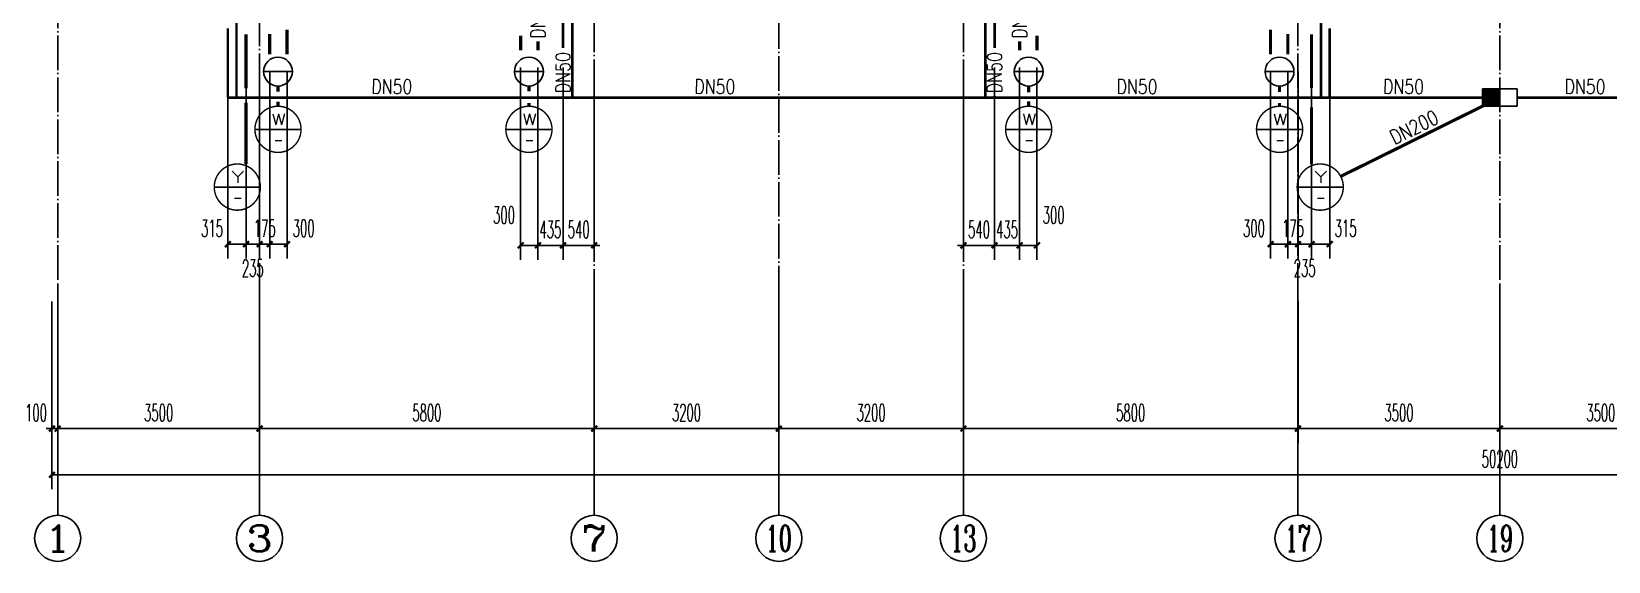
# Model space of a CAD drawing. Extents: x 27938 to 1507990, y 110129 to 923079.
# Drawn here: x 827464 to 854799, y 662175 to 671350 of the extents above; entities that cross this region are included whole.
import ezdxf
from ezdxf.enums import TextEntityAlignment as Align

# ---------------------------------------------------------------- set-up
doc = ezdxf.new("R2010")
doc.units = 0
doc.header["$LTSCALE"] = 1000
doc.header["$MEASUREMENT"] = 0
doc.linetypes.add('DOTE', pattern=[2.42, 2, -0.2, 0.02, -0.2])
for name, color, linetype in [('AXIS', 3, 'Continuous'), ('AXIS_TEXT', 7, 'Continuous'), ('DIM_污水', 2, 'Continuous'), ('DIM_雨水', 4, 'Continuous'), ('DOTE', 1, 'Continuous'), ('PIPE-凝结', 150, 'N'), ('PIPE-废水', 31, 'TG_F'), ('PIPE-污水', 2, 'W'), ('PIPE-雨水', 4, 'TG_Y'), ('TEXT_凝结', 7, 'Continuous'), ('TEXT_废水', 7, 'Continuous'), ('TEXT_雨水', 7, 'Continuous'), ('TWT_DIM', 3, 'Continuous'), ('TWT_雨水口', 4, 'Continuous'), ('WELL_污水', 2, 'Continuous')]:
    doc.layers.add(name, color=color, linetype=linetype)
doc.styles.add('_TCH_AXIS', font='COMPLEX', dxfattribs={"bigfont": 'GBCBIG'})
doc.styles.add('_TCH_DIM_T3', font='SIMPLEX.shx', dxfattribs={"width": 0.494118, "bigfont": 'GBCBIG.shx'})
doc.styles.add('_TWT_CIRCLE', font='COMPLEX', dxfattribs={"width": 1.1, "height": 3.5, "bigfont": 'HZTXT'})
doc.styles.add('_TWT_PIPEDN', font='SIMPLEX', dxfattribs={"width": 0.8, "height": 3.5, "bigfont": 'HZTXT'})
doc.styles.add('COMPLEX', font='COMPLEX')
doc.styles.get("Standard").update_dxf_attribs({"font": 'gbenor.shx', "bigfont": 'gbcbig.shx'})
doc.styles.add('TG_LINETYPE', font='SIMPLEX', dxfattribs={"width": 0.8, "height": 3, "bigfont": 'HZTXT'})
doc.linetypes.add('N', pattern='A,3,-0.2,["N",Standard,S=0.25,R=0,X=-0.1,Y=-0.115],-0.2', length=3.4)
doc.linetypes.add('TG_F', pattern='A,2,-0.3,["F",TG_LINETYPE,S=0.1,R=0,X=-0.23,Y=-0.15],0', length=2.3)
doc.linetypes.add('TG_Y', pattern='A,2,-0.229,["Y",TG_LINETYPE,S=0.1,R=0,X=-0.229,Y=-0.15],0', length=2.229)
doc.linetypes.add('W', pattern='A,3,-0.2,["W",Standard,S=0.25,R=0,X=-0.1,Y=-0.115],-0.2', length=3.4)
doc.dimstyles.new('_TCH_ARCH&&100', dxfattribs={"dimtxt": 297.5, "dimasz": 100, "dimexe": 250, "dimexo": 300, "dimgap": 126.25, "dimtad": 1, "dimdec": 0, "dimzin": 0, "dimdsep": 46, "dimtxsty": '_TCH_DIM_T3', "dimblk": 'ARCHTICK', "dimcen": 0.09, "dimclrt": 4, "dimazin": 2, "dimtfac": 1, "dimtdec": 0, "dimtix": 1, "dimtmove": 2, "dimatfit": 3, "dimfxl": 100, "dimtolj": 1, "dimtzin": 0, "dimarcsym": 0})
doc.dimstyles.new('_TWT_ARCH&&100', dxfattribs={"dimtxt": 297.5, "dimasz": 100, "dimexe": 250, "dimexo": 300, "dimgap": 126.25, "dimtad": 1, "dimdec": 0, "dimzin": 0, "dimdsep": 46, "dimtxsty": '_TCH_DIM_T3', "dimblk": 'ARCHTICK', "dimcen": 0.09, "dimclrt": 7, "dimazin": 2, "dimtfac": 1, "dimtdec": 0, "dimtix": 1, "dimtmove": 2, "dimatfit": 3, "dimfxl": 1, "dimtolj": 1, "dimtzin": 0, "dimarcsym": 0})

# ---------------------------------------------------------------- blocks, each defined once
blk = doc.blocks.new('_ArchTick')
at = {"color": 0, "linetype": 'ByBlock', "const_width": 0.4}
blk.add_lwpolyline([(-0.5, -0.5), (0.5, 0.5)], dxfattribs=at)
blk = doc.blocks.new('*D693')
at = {"layer": 'AXIS', "color": 0, "lineweight": -2}
for p, q in [((852917, 666675), (852917, 664225)), ((856417, 666675), (856417, 664225)), ((852917, 664475), (856417, 664475))]:
    blk.add_line(p, q, dxfattribs=at)
at = {"layer": 'Defpoints', "color": 0}
for p in [(852917, 666975), (856417, 666975), (856417, 664475)]:
    blk.add_point(p, dxfattribs=at)
at = {"layer": 'AXIS', "color": 0, "lineweight": -2, "xscale": 100, "yscale": 100, "zscale": 100, "rotation": 180}
blk.add_blockref('_ArchTick', (852917, 664475), dxfattribs=at)
at = {"layer": 'AXIS', "color": 0, "lineweight": -2, "xscale": 100, "yscale": 100, "zscale": 100}
blk.add_blockref('_ArchTick', (856417, 664475), dxfattribs=at)
at = {"layer": 'AXIS', "color": 4, "insert": (854667, 664750), "char_height": 297.5, "attachment_point": 5, "style": '_TCH_DIM_T3'}
blk.add_mtext('\\A1;3500', dxfattribs=at)
blk = doc.blocks.new('*D694')
at = {"layer": 'AXIS', "color": 0, "lineweight": -2}
for p, q in [((827817, 666675), (827817, 664225)), ((827917, 666675), (827917, 664225)), ((827817, 664475), (827717, 664475)), ((827817, 664475), (827917, 664475)), ((827917, 664475), (828017, 664475))]:
    blk.add_line(p, q, dxfattribs=at)
at = {"layer": 'Defpoints', "color": 0}
for p in [(827817, 666975), (827917, 666975), (827917, 664475)]:
    blk.add_point(p, dxfattribs=at)
at = {"layer": 'AXIS', "color": 0, "lineweight": -2, "xscale": 100, "yscale": 100, "zscale": 100}
blk.add_blockref('_ArchTick', (827817, 664475), dxfattribs=at)
at = {"layer": 'AXIS', "color": 0, "lineweight": -2, "xscale": 100, "yscale": 100, "zscale": 100, "rotation": 180}
blk.add_blockref('_ArchTick', (827917, 664475), dxfattribs=at)
at = {"layer": 'AXIS', "color": 4, "insert": (827542, 664750), "char_height": 297.5, "attachment_point": 5, "style": '_TCH_DIM_T3'}
blk.add_mtext('\\A1;100', dxfattribs=at)
blk = doc.blocks.new('*D695')
at = {"layer": 'AXIS', "color": 0, "lineweight": -2}
for p, q in [((827917, 666675), (827917, 664225)), ((831417, 666675), (831417, 664225)), ((827917, 664475), (831417, 664475))]:
    blk.add_line(p, q, dxfattribs=at)
at = {"layer": 'Defpoints', "color": 0}
for p in [(827917, 666975), (831417, 666975), (831417, 664475)]:
    blk.add_point(p, dxfattribs=at)
at = {"layer": 'AXIS', "color": 0, "lineweight": -2, "xscale": 100, "yscale": 100, "zscale": 100, "rotation": 180}
blk.add_blockref('_ArchTick', (827917, 664475), dxfattribs=at)
at = {"layer": 'AXIS', "color": 0, "lineweight": -2, "xscale": 100, "yscale": 100, "zscale": 100}
blk.add_blockref('_ArchTick', (831417, 664475), dxfattribs=at)
at = {"layer": 'AXIS', "color": 4, "insert": (829667, 664750), "char_height": 297.5, "attachment_point": 5, "style": '_TCH_DIM_T3'}
blk.add_mtext('\\A1;3500', dxfattribs=at)
blk = doc.blocks.new('*D696')
at = {"layer": 'AXIS', "color": 0, "lineweight": -2}
for p, q in [((831417, 666675), (831417, 664225)), ((837217, 666675), (837217, 664225)), ((831417, 664475), (837217, 664475))]:
    blk.add_line(p, q, dxfattribs=at)
at = {"layer": 'Defpoints', "color": 0}
for p in [(831417, 666975), (837217, 666975), (837217, 664475)]:
    blk.add_point(p, dxfattribs=at)
at = {"layer": 'AXIS', "color": 0, "lineweight": -2, "xscale": 100, "yscale": 100, "zscale": 100, "rotation": 180}
blk.add_blockref('_ArchTick', (831417, 664475), dxfattribs=at)
at = {"layer": 'AXIS', "color": 0, "lineweight": -2, "xscale": 100, "yscale": 100, "zscale": 100}
blk.add_blockref('_ArchTick', (837217, 664475), dxfattribs=at)
at = {"layer": 'AXIS', "color": 4, "insert": (834317, 664750), "char_height": 297.5, "attachment_point": 5, "style": '_TCH_DIM_T3'}
blk.add_mtext('\\A1;5800', dxfattribs=at)
blk = doc.blocks.new('*D697')
at = {"layer": 'AXIS', "color": 0, "lineweight": -2}
for p, q in [((837217, 666675), (837217, 664225)), ((840417, 666675), (840417, 664225)), ((837217, 664475), (840417, 664475))]:
    blk.add_line(p, q, dxfattribs=at)
at = {"layer": 'Defpoints', "color": 0}
for p in [(837217, 666975), (840417, 666975), (840417, 664475)]:
    blk.add_point(p, dxfattribs=at)
at = {"layer": 'AXIS', "color": 0, "lineweight": -2, "xscale": 100, "yscale": 100, "zscale": 100, "rotation": 180}
blk.add_blockref('_ArchTick', (837217, 664475), dxfattribs=at)
at = {"layer": 'AXIS', "color": 0, "lineweight": -2, "xscale": 100, "yscale": 100, "zscale": 100}
blk.add_blockref('_ArchTick', (840417, 664475), dxfattribs=at)
at = {"layer": 'AXIS', "color": 4, "insert": (838817, 664750), "char_height": 297.5, "attachment_point": 5, "style": '_TCH_DIM_T3'}
blk.add_mtext('\\A1;3200', dxfattribs=at)
blk = doc.blocks.new('*D698')
at = {"layer": 'AXIS', "color": 0, "lineweight": -2}
for p, q in [((840417, 666675), (840417, 664225)), ((843617, 666675), (843617, 664225)), ((840417, 664475), (843617, 664475))]:
    blk.add_line(p, q, dxfattribs=at)
at = {"layer": 'Defpoints', "color": 0}
for p in [(840417, 666975), (843617, 666975), (843617, 664475)]:
    blk.add_point(p, dxfattribs=at)
at = {"layer": 'AXIS', "color": 0, "lineweight": -2, "xscale": 100, "yscale": 100, "zscale": 100, "rotation": 180}
blk.add_blockref('_ArchTick', (840417, 664475), dxfattribs=at)
at = {"layer": 'AXIS', "color": 0, "lineweight": -2, "xscale": 100, "yscale": 100, "zscale": 100}
blk.add_blockref('_ArchTick', (843617, 664475), dxfattribs=at)
at = {"layer": 'AXIS', "color": 4, "insert": (842017, 664750), "char_height": 297.5, "attachment_point": 5, "style": '_TCH_DIM_T3'}
blk.add_mtext('\\A1;3200', dxfattribs=at)
blk = doc.blocks.new('*D699')
at = {"layer": 'AXIS', "color": 0, "lineweight": -2}
for p, q in [((843617, 666675), (843617, 664225)), ((849417, 666675), (849417, 664225)), ((843617, 664475), (849417, 664475))]:
    blk.add_line(p, q, dxfattribs=at)
at = {"layer": 'Defpoints', "color": 0}
for p in [(843617, 666975), (849417, 666975), (849417, 664475)]:
    blk.add_point(p, dxfattribs=at)
at = {"layer": 'AXIS', "color": 0, "lineweight": -2, "xscale": 100, "yscale": 100, "zscale": 100, "rotation": 180}
blk.add_blockref('_ArchTick', (843617, 664475), dxfattribs=at)
at = {"layer": 'AXIS', "color": 0, "lineweight": -2, "xscale": 100, "yscale": 100, "zscale": 100}
blk.add_blockref('_ArchTick', (849417, 664475), dxfattribs=at)
at = {"layer": 'AXIS', "color": 4, "insert": (846517, 664750), "char_height": 297.5, "attachment_point": 5, "style": '_TCH_DIM_T3'}
blk.add_mtext('\\A1;5800', dxfattribs=at)
blk = doc.blocks.new('*D700')
at = {"layer": 'AXIS', "color": 0, "lineweight": -2}
for p, q in [((849417, 666675), (849417, 664225)), ((852917, 666675), (852917, 664225)), ((849417, 664475), (852917, 664475))]:
    blk.add_line(p, q, dxfattribs=at)
at = {"layer": 'Defpoints', "color": 0}
for p in [(849417, 666975), (852917, 666975), (852917, 664475)]:
    blk.add_point(p, dxfattribs=at)
at = {"layer": 'AXIS', "color": 0, "lineweight": -2, "xscale": 100, "yscale": 100, "zscale": 100, "rotation": 180}
blk.add_blockref('_ArchTick', (849417, 664475), dxfattribs=at)
at = {"layer": 'AXIS', "color": 0, "lineweight": -2, "xscale": 100, "yscale": 100, "zscale": 100}
blk.add_blockref('_ArchTick', (852917, 664475), dxfattribs=at)
at = {"layer": 'AXIS', "color": 4, "insert": (851167, 664750), "char_height": 297.5, "attachment_point": 5, "style": '_TCH_DIM_T3'}
blk.add_mtext('\\A1;3500', dxfattribs=at)
blk = doc.blocks.new('*D701')
at = {"layer": 'AXIS', "color": 0, "lineweight": -2}
for p, q in [((827817, 666675), (827817, 663425)), ((878017, 666675), (878017, 663425)), ((827817, 663675), (878017, 663675))]:
    blk.add_line(p, q, dxfattribs=at)
at = {"layer": 'Defpoints', "color": 0}
for p in [(827817, 666975), (878017, 666975), (878017, 663675)]:
    blk.add_point(p, dxfattribs=at)
at = {"layer": 'AXIS', "color": 0, "lineweight": -2, "xscale": 100, "yscale": 100, "zscale": 100, "rotation": 180}
blk.add_blockref('_ArchTick', (827817, 663675), dxfattribs=at)
at = {"layer": 'AXIS', "color": 0, "lineweight": -2, "xscale": 100, "yscale": 100, "zscale": 100}
blk.add_blockref('_ArchTick', (878017, 663675), dxfattribs=at)
at = {"layer": 'AXIS', "color": 4, "insert": (852917, 663950), "char_height": 297.5, "attachment_point": 5, "style": '_TCH_DIM_T3'}
blk.add_mtext('\\A1;50200', dxfattribs=at)
blk = doc.blocks.new('_AXISO')
blk.add_circle((0, 0), 0.5)
at = {"layer": 'AXIS_TEXT', "style": 'COMPLEX', "width": 1.041667}
blk.add_attdef('A', text='', height=0.56, dxfattribs=at).set_placement((-0.25, -0.28), (0.25, -0.28), align=Align.FIT)
blk = doc.blocks.new('$TWTSYS$00000190')
blk.add_line((0, 0.5, 0), (0, -0.5, 0))
blk.add_circle((0, 0, 0), 0.5)
blk = doc.blocks.new('*D1073')
at = {"layer": 'Defpoints', "color": 0}
for p in [(844592, 671027), (844892, 671027), (844892, 667648)]:
    blk.add_point(p, dxfattribs=at)
at = {"layer": 'TWT_DIM', "color": 0, "lineweight": -2}
for p, q in [((844592, 670727), (844592, 667398)), ((844892, 670727), (844892, 667398)), ((844592, 667648), (844892, 667648))]:
    blk.add_line(p, q, dxfattribs=at)
at = {"layer": 'TWT_DIM', "color": 0, "lineweight": -2, "xscale": 100, "yscale": 100, "zscale": 100, "rotation": 180}
blk.add_blockref('_ArchTick', (844592, 667648), dxfattribs=at)
at = {"layer": 'TWT_DIM', "color": 0, "lineweight": -2, "xscale": 100, "yscale": 100, "zscale": 100}
blk.add_blockref('_ArchTick', (844892, 667648), dxfattribs=at)
at = {"layer": 'TWT_DIM', "color": 7, "insert": (845181, 668173), "char_height": 297.5, "attachment_point": 5, "style": '_TCH_DIM_T3'}
blk.add_mtext('\\A1;300', dxfattribs=at)
blk = doc.blocks.new('*D1074')
at = {"layer": 'Defpoints', "color": 0}
for p in [(844157, 671027), (844592, 671027), (844592, 667648)]:
    blk.add_point(p, dxfattribs=at)
at = {"layer": 'TWT_DIM', "color": 0, "lineweight": -2}
for p, q in [((844157, 670727), (844157, 667398)), ((844592, 670727), (844592, 667398)), ((844157, 667648), (844057, 667648)), ((844157, 667648), (844592, 667648)), ((844592, 667648), (844692, 667648))]:
    blk.add_line(p, q, dxfattribs=at)
at = {"layer": 'TWT_DIM', "color": 0, "lineweight": -2, "xscale": 100, "yscale": 100, "zscale": 100}
blk.add_blockref('_ArchTick', (844157, 667648), dxfattribs=at)
at = {"layer": 'TWT_DIM', "color": 0, "lineweight": -2, "xscale": 100, "yscale": 100, "zscale": 100, "rotation": 180}
blk.add_blockref('_ArchTick', (844592, 667648), dxfattribs=at)
at = {"layer": 'TWT_DIM', "color": 7, "insert": (844374, 667923), "char_height": 297.5, "attachment_point": 5, "style": '_TCH_DIM_T3'}
blk.add_mtext('\\A1;435', dxfattribs=at)
blk = doc.blocks.new('*D1075')
at = {"layer": 'Defpoints', "color": 0}
for p in [(843617, 671027), (844157, 671027), (844157, 667648)]:
    blk.add_point(p, dxfattribs=at)
at = {"layer": 'TWT_DIM', "color": 0, "lineweight": -2}
for p, q in [((843617, 670727), (843617, 667398)), ((844157, 670727), (844157, 667398)), ((843617, 667648), (843517, 667648)), ((843617, 667648), (844157, 667648)), ((844157, 667648), (844257, 667648))]:
    blk.add_line(p, q, dxfattribs=at)
at = {"layer": 'TWT_DIM', "color": 0, "lineweight": -2, "xscale": 100, "yscale": 100, "zscale": 100}
blk.add_blockref('_ArchTick', (843617, 667648), dxfattribs=at)
at = {"layer": 'TWT_DIM', "color": 0, "lineweight": -2, "xscale": 100, "yscale": 100, "zscale": 100, "rotation": 180}
blk.add_blockref('_ArchTick', (844157, 667648), dxfattribs=at)
at = {"layer": 'TWT_DIM', "color": 7, "insert": (843887, 667923), "char_height": 297.5, "attachment_point": 5, "style": '_TCH_DIM_T3'}
blk.add_mtext('\\A1;540', dxfattribs=at)
blk = doc.blocks.new('*D1076')
at = {"layer": 'Defpoints', "color": 0}
for p in [(848942, 670957), (849242, 670957), (849242, 667669)]:
    blk.add_point(p, dxfattribs=at)
at = {"layer": 'TWT_DIM', "color": 0, "lineweight": -2}
for p, q in [((848942, 670657), (848942, 667419)), ((849242, 670657), (849242, 667419)), ((848942, 667669), (849242, 667669))]:
    blk.add_line(p, q, dxfattribs=at)
at = {"layer": 'TWT_DIM', "color": 0, "lineweight": -2, "xscale": 100, "yscale": 100, "zscale": 100, "rotation": 180}
blk.add_blockref('_ArchTick', (848942, 667669), dxfattribs=at)
at = {"layer": 'TWT_DIM', "color": 0, "lineweight": -2, "xscale": 100, "yscale": 100, "zscale": 100}
blk.add_blockref('_ArchTick', (849242, 667669), dxfattribs=at)
at = {"layer": 'TWT_DIM', "color": 7, "insert": (848653, 667944), "char_height": 297.5, "attachment_point": 5, "style": '_TCH_DIM_T3'}
blk.add_mtext('\\A1;300', dxfattribs=at)
blk = doc.blocks.new('*D1077')
at = {"layer": 'Defpoints', "color": 0}
for p in [(849242, 670957), (849417, 670957), (849417, 667669)]:
    blk.add_point(p, dxfattribs=at)
at = {"layer": 'TWT_DIM', "color": 0, "lineweight": -2}
for p, q in [((849242, 670657), (849242, 667419)), ((849417, 670657), (849417, 667419)), ((849242, 667669), (849142, 667669)), ((849242, 667669), (849417, 667669)), ((849417, 667669), (849517, 667669))]:
    blk.add_line(p, q, dxfattribs=at)
at = {"layer": 'TWT_DIM', "color": 0, "lineweight": -2, "xscale": 100, "yscale": 100, "zscale": 100}
blk.add_blockref('_ArchTick', (849242, 667669), dxfattribs=at)
at = {"layer": 'TWT_DIM', "color": 0, "lineweight": -2, "xscale": 100, "yscale": 100, "zscale": 100, "rotation": 180}
blk.add_blockref('_ArchTick', (849417, 667669), dxfattribs=at)
at = {"layer": 'TWT_DIM', "color": 7, "insert": (849329, 667944), "char_height": 297.5, "attachment_point": 5, "style": '_TCH_DIM_T3'}
blk.add_mtext('\\A1;175', dxfattribs=at)
blk = doc.blocks.new('*D1078')
at = {"layer": 'Defpoints', "color": 0}
for p in [(849417, 670957), (849652, 670957), (849652, 667669)]:
    blk.add_point(p, dxfattribs=at)
at = {"layer": 'TWT_DIM', "color": 0, "lineweight": -2}
for p, q in [((849417, 670657), (849417, 667419)), ((849652, 670657), (849652, 667419)), ((849417, 667669), (849317, 667669)), ((849417, 667669), (849652, 667669)), ((849652, 667669), (849752, 667669))]:
    blk.add_line(p, q, dxfattribs=at)
at = {"layer": 'TWT_DIM', "color": 0, "lineweight": -2, "xscale": 100, "yscale": 100, "zscale": 100}
blk.add_blockref('_ArchTick', (849417, 667669), dxfattribs=at)
at = {"layer": 'TWT_DIM', "color": 0, "lineweight": -2, "xscale": 100, "yscale": 100, "zscale": 100, "rotation": 180}
blk.add_blockref('_ArchTick', (849652, 667669), dxfattribs=at)
at = {"layer": 'TWT_DIM', "color": 7, "insert": (849534, 667253), "char_height": 297.5, "attachment_point": 5, "style": '_TCH_DIM_T3'}
blk.add_mtext('\\A1;235', dxfattribs=at)
blk = doc.blocks.new('*D1079')
at = {"layer": 'Defpoints', "color": 0}
for p in [(849652, 670957), (849967, 670957), (849967, 667669)]:
    blk.add_point(p, dxfattribs=at)
at = {"layer": 'TWT_DIM', "color": 0, "lineweight": -2}
for p, q in [((849652, 670657), (849652, 667419)), ((849967, 670657), (849967, 667419)), ((849652, 667669), (849967, 667669))]:
    blk.add_line(p, q, dxfattribs=at)
at = {"layer": 'TWT_DIM', "color": 0, "lineweight": -2, "xscale": 100, "yscale": 100, "zscale": 100, "rotation": 180}
blk.add_blockref('_ArchTick', (849652, 667669), dxfattribs=at)
at = {"layer": 'TWT_DIM', "color": 0, "lineweight": -2, "xscale": 100, "yscale": 100, "zscale": 100}
blk.add_blockref('_ArchTick', (849967, 667669), dxfattribs=at)
at = {"layer": 'TWT_DIM', "color": 7, "insert": (850242, 667944), "char_height": 297.5, "attachment_point": 5, "style": '_TCH_DIM_T3'}
blk.add_mtext('\\A1;315', dxfattribs=at)
blk = doc.blocks.new('*D1080')
at = {"layer": 'Defpoints', "color": 0}
for p in [(835942, 671027), (836242, 671027), (836242, 667648)]:
    blk.add_point(p, dxfattribs=at)
at = {"layer": 'TWT_DIM', "color": 0, "lineweight": -2}
for p, q in [((835942, 670727), (835942, 667398)), ((836242, 670727), (836242, 667398)), ((835942, 667648), (836242, 667648))]:
    blk.add_line(p, q, dxfattribs=at)
at = {"layer": 'TWT_DIM', "color": 0, "lineweight": -2, "xscale": 100, "yscale": 100, "zscale": 100, "rotation": 180}
blk.add_blockref('_ArchTick', (835942, 667648), dxfattribs=at)
at = {"layer": 'TWT_DIM', "color": 0, "lineweight": -2, "xscale": 100, "yscale": 100, "zscale": 100}
blk.add_blockref('_ArchTick', (836242, 667648), dxfattribs=at)
at = {"layer": 'TWT_DIM', "color": 7, "insert": (835653, 668173), "char_height": 297.5, "attachment_point": 5, "style": '_TCH_DIM_T3'}
blk.add_mtext('\\A1;300', dxfattribs=at)
blk = doc.blocks.new('*D1081')
at = {"layer": 'Defpoints', "color": 0}
for p in [(836242, 671027), (836677, 671027), (836677, 667648)]:
    blk.add_point(p, dxfattribs=at)
at = {"layer": 'TWT_DIM', "color": 0, "lineweight": -2}
for p, q in [((836242, 670727), (836242, 667398)), ((836677, 670727), (836677, 667398)), ((836242, 667648), (836142, 667648)), ((836242, 667648), (836677, 667648)), ((836677, 667648), (836777, 667648))]:
    blk.add_line(p, q, dxfattribs=at)
at = {"layer": 'TWT_DIM', "color": 0, "lineweight": -2, "xscale": 100, "yscale": 100, "zscale": 100}
blk.add_blockref('_ArchTick', (836242, 667648), dxfattribs=at)
at = {"layer": 'TWT_DIM', "color": 0, "lineweight": -2, "xscale": 100, "yscale": 100, "zscale": 100, "rotation": 180}
blk.add_blockref('_ArchTick', (836677, 667648), dxfattribs=at)
at = {"layer": 'TWT_DIM', "color": 7, "insert": (836459, 667923), "char_height": 297.5, "attachment_point": 5, "style": '_TCH_DIM_T3'}
blk.add_mtext('\\A1;435', dxfattribs=at)
blk = doc.blocks.new('*D1082')
at = {"layer": 'Defpoints', "color": 0}
for p in [(836677, 671027), (837217, 671027), (837217, 667648)]:
    blk.add_point(p, dxfattribs=at)
at = {"layer": 'TWT_DIM', "color": 0, "lineweight": -2}
for p, q in [((836677, 670727), (836677, 667398)), ((837217, 670727), (837217, 667398)), ((836677, 667648), (836577, 667648)), ((836677, 667648), (837217, 667648)), ((837217, 667648), (837317, 667648))]:
    blk.add_line(p, q, dxfattribs=at)
at = {"layer": 'TWT_DIM', "color": 0, "lineweight": -2, "xscale": 100, "yscale": 100, "zscale": 100}
blk.add_blockref('_ArchTick', (836677, 667648), dxfattribs=at)
at = {"layer": 'TWT_DIM', "color": 0, "lineweight": -2, "xscale": 100, "yscale": 100, "zscale": 100, "rotation": 180}
blk.add_blockref('_ArchTick', (837217, 667648), dxfattribs=at)
at = {"layer": 'TWT_DIM', "color": 7, "insert": (836947, 667923), "char_height": 297.5, "attachment_point": 5, "style": '_TCH_DIM_T3'}
blk.add_mtext('\\A1;540', dxfattribs=at)
blk = doc.blocks.new('*D1083')
at = {"layer": 'Defpoints', "color": 0}
for p in [(831592, 670957), (831892, 670957), (831892, 667669)]:
    blk.add_point(p, dxfattribs=at)
at = {"layer": 'TWT_DIM', "color": 0, "lineweight": -2}
for p, q in [((831592, 670657), (831592, 667419)), ((831892, 670657), (831892, 667419)), ((831592, 667669), (831892, 667669))]:
    blk.add_line(p, q, dxfattribs=at)
at = {"layer": 'TWT_DIM', "color": 0, "lineweight": -2, "xscale": 100, "yscale": 100, "zscale": 100, "rotation": 180}
blk.add_blockref('_ArchTick', (831592, 667669), dxfattribs=at)
at = {"layer": 'TWT_DIM', "color": 0, "lineweight": -2, "xscale": 100, "yscale": 100, "zscale": 100}
blk.add_blockref('_ArchTick', (831892, 667669), dxfattribs=at)
at = {"layer": 'TWT_DIM', "color": 7, "insert": (832181, 667944), "char_height": 297.5, "attachment_point": 5, "style": '_TCH_DIM_T3'}
blk.add_mtext('\\A1;300', dxfattribs=at)
blk = doc.blocks.new('*D1084')
at = {"layer": 'Defpoints', "color": 0}
for p in [(831417, 670957), (831592, 670957), (831592, 667669)]:
    blk.add_point(p, dxfattribs=at)
at = {"layer": 'TWT_DIM', "color": 0, "lineweight": -2}
for p, q in [((831417, 670657), (831417, 667419)), ((831592, 670657), (831592, 667419)), ((831417, 667669), (831317, 667669)), ((831417, 667669), (831592, 667669)), ((831592, 667669), (831692, 667669))]:
    blk.add_line(p, q, dxfattribs=at)
at = {"layer": 'TWT_DIM', "color": 0, "lineweight": -2, "xscale": 100, "yscale": 100, "zscale": 100}
blk.add_blockref('_ArchTick', (831417, 667669), dxfattribs=at)
at = {"layer": 'TWT_DIM', "color": 0, "lineweight": -2, "xscale": 100, "yscale": 100, "zscale": 100, "rotation": 180}
blk.add_blockref('_ArchTick', (831592, 667669), dxfattribs=at)
at = {"layer": 'TWT_DIM', "color": 7, "insert": (831504, 667944), "char_height": 297.5, "attachment_point": 5, "style": '_TCH_DIM_T3'}
blk.add_mtext('\\A1;175', dxfattribs=at)
blk = doc.blocks.new('*D1085')
at = {"layer": 'Defpoints', "color": 0}
for p in [(831182, 670957), (831417, 670957), (831417, 667669)]:
    blk.add_point(p, dxfattribs=at)
at = {"layer": 'TWT_DIM', "color": 0, "lineweight": -2}
for p, q in [((831182, 670657), (831182, 667419)), ((831417, 670657), (831417, 667419)), ((831182, 667669), (831082, 667669)), ((831182, 667669), (831417, 667669)), ((831417, 667669), (831517, 667669))]:
    blk.add_line(p, q, dxfattribs=at)
at = {"layer": 'TWT_DIM', "color": 0, "lineweight": -2, "xscale": 100, "yscale": 100, "zscale": 100}
blk.add_blockref('_ArchTick', (831182, 667669), dxfattribs=at)
at = {"layer": 'TWT_DIM', "color": 0, "lineweight": -2, "xscale": 100, "yscale": 100, "zscale": 100, "rotation": 180}
blk.add_blockref('_ArchTick', (831417, 667669), dxfattribs=at)
at = {"layer": 'TWT_DIM', "color": 7, "insert": (831299, 667253), "char_height": 297.5, "attachment_point": 5, "style": '_TCH_DIM_T3'}
blk.add_mtext('\\A1;235', dxfattribs=at)
blk = doc.blocks.new('*D1086')
at = {"layer": 'Defpoints', "color": 0}
for p in [(830867, 670957), (831182, 670957), (831182, 667669)]:
    blk.add_point(p, dxfattribs=at)
at = {"layer": 'TWT_DIM', "color": 0, "lineweight": -2}
for p, q in [((830867, 670657), (830867, 667419)), ((831182, 670657), (831182, 667419)), ((830867, 667669), (831182, 667669))]:
    blk.add_line(p, q, dxfattribs=at)
at = {"layer": 'TWT_DIM', "color": 0, "lineweight": -2, "xscale": 100, "yscale": 100, "zscale": 100, "rotation": 180}
blk.add_blockref('_ArchTick', (830867, 667669), dxfattribs=at)
at = {"layer": 'TWT_DIM', "color": 0, "lineweight": -2, "xscale": 100, "yscale": 100, "zscale": 100}
blk.add_blockref('_ArchTick', (831182, 667669), dxfattribs=at)
at = {"layer": 'TWT_DIM', "color": 7, "insert": (830592, 667944), "char_height": 297.5, "attachment_point": 5, "style": '_TCH_DIM_T3'}
blk.add_mtext('\\A1;315', dxfattribs=at)
blk = doc.blocks.new('$TwtSys$00000424')
for p, q in [((-500, 250), (500, 250)), ((-500, -250), (-500, 250)), ((0, -250), (0, 250)), ((500, 250), (500, -250)), ((500, -250), (-500, -250))]:
    blk.add_line(p, q)
blk.add_solid([(0, 250), (500, 250), (0, -250), (500, -250)])

msp = doc.modelspace()

# ---------------------------------------------------------------- linework, layer by layer
at = {"layer": 'AXIS', "color": 8}
for p, q in [((827916.6, 666975.2), (827916.6, 662975.2)), ((831416.6, 666975.2), (831416.6, 662975.2)), ((837216.6, 666975.1), (837216.6, 662975.1)), ((840416.6, 666975.1), (840416.6, 662975.1)), ((843616.6, 666975.3), (843616.6, 662975.3)), ((849416.6, 666975.1), (849416.6, 662975.1)), ((852916.6, 666975.1), (852916.6, 662975.1))]:
    msp.add_line(p, q, dxfattribs=at)
at = {"layer": 'DIM_污水'}
for p, q in [((832135.6, 669657.2), (831335.6, 669657.2)), ((836485.6, 669657.2), (835685.6, 669657.2)), ((845147.6, 669657.2), (844347.6, 669657.2)), ((849497.6, 669657.2), (848697.6, 669657.2))]:
    msp.add_line(p, q, dxfattribs=at)
at = {"layer": 'DIM_污水', "const_width": 25}
for points in [[(832135.6, 669657.2, 1), (831335.6, 669657.2, 1)], [(836485.6, 669657.2, 1), (835685.6, 669657.2, 1)], [(845147.6, 669657.2, 1), (844347.6, 669657.2, 1)], [(849497.6, 669657.2, 1), (848697.6, 669657.2, 1)]]:
    msp.add_lwpolyline(points, format="xyb", close=True, dxfattribs=at)
at = {"layer": 'DIM_雨水'}
for p, q in [((831430.6, 668657.2), (830630.6, 668657.2)), ((850202.6, 668657.2), (849402.6, 668657.2))]:
    msp.add_line(p, q, dxfattribs=at)
at = {"layer": 'DIM_雨水', "const_width": 25}
for points in [[(831430.6, 668657.2, 1), (830630.6, 668657.2, 1)], [(850202.6, 668657.2, 1), (849402.6, 668657.2, 1)]]:
    msp.add_lwpolyline(points, format="xyb", close=True, dxfattribs=at)
at = {"layer": 'DOTE', "color": 169, "linetype": 'DOTE', "ltscale": 0.3}
for p, q in [((827916.6, 690157.2), (827916.6, 666975.2)), ((852916.6, 690157.2), (852916.6, 666975.2)), ((837216.8, 681757.2), (837216.6, 666975.2)), ((843616.4, 681757.2), (843616.6, 666975.2)), ((831416.6, 678957.2), (831416.6, 666975.2)), ((849416.6, 678957.2), (849416.6, 666975.2)), ((840416.6, 677457.2), (840416.6, 666975.2))]:
    msp.add_line(p, q, dxfattribs=at)
at = {"layer": 'PIPE-凝结', "ltscale": 0.5, "const_width": 45}
for points in [[(831016.6, 670207.2), (831016.6, 674004.6)], [(849816.6, 670207.2), (849816.6, 674004.6)], [(836676.6, 672832.2), (836676.6, 671222.2)], [(836836.6, 672844.6), (836836.6, 670207.2)], [(843996.6, 672844.6), (843996.6, 670207.2)], [(844156.6, 672832.2), (844156.6, 671222.2)], [(830866.6, 671408.4), (830866.6, 670207.2)], [(849966.6, 671408.4), (849966.6, 670207.2)], [(836676.6, 671222.2), (836676.6, 671067.8)], [(844156.6, 671222.2), (844156.6, 671067.8)], [(830866.6, 670207.2), (852616.6, 670207.2)], [(844156.6, 670234.5), (844156.6, 670207.2)], [(853216.6, 670207.2), (874966.6, 670207.2)]]:
    msp.add_lwpolyline(points, dxfattribs=at)
at = {"layer": 'PIPE-废水', "ltscale": 0.5, "const_width": 55}
for points in [[(831891.6, 670957.2), (831891.6, 671384.9)], [(848941.6, 670957.2), (848941.6, 671384.9)], [(831591.6, 670957.2), (831591.6, 671308.1)], [(835941.6, 671026.7), (835941.6, 671280.2)], [(836241.6, 671026.7), (836241.6, 671178.6)], [(844591.6, 671026.7), (844591.6, 671178.6)], [(844891.6, 671026.7), (844891.6, 671280.2)], [(849241.6, 670957.2), (849241.6, 671308.1)]]:
    msp.add_lwpolyline(points, dxfattribs=at)
at = {"layer": 'PIPE-污水', "const_width": 55}
for points in [[(831735.9, 670407.2), (831736.1, 670307.5)], [(836085.9, 670407.2), (836086.1, 670312.7)], [(844747.2, 670407.2), (844747.1, 670298.8)], [(849097.2, 670407.2), (849097.1, 670305.1)], [(831736.3, 670137.1), (831736.4, 670057.2)], [(836086.4, 670113.1), (836086.4, 670057.2)], [(844746.8, 670140.9), (844746.7, 670057.2)], [(849096.8, 670114.9), (849096.7, 670057.2)]]:
    msp.add_lwpolyline(points, dxfattribs=at)
at = {"layer": 'PIPE-雨水', "ltscale": 0.5, "const_width": 55}
for points in [[(831181.6, 670368.1), (831181.6, 671304.9)], [(849651.6, 670370.3), (849651.6, 671304.9)], [(831181.6, 669057.2), (831181.6, 670118.5)], [(849651.6, 669057.2), (849651.6, 670036.1)]]:
    msp.add_lwpolyline(points, dxfattribs=at)
at = {"layer": 'PIPE-雨水', "const_width": 55}
msp.add_lwpolyline([(850157.2, 668842.2), (852916.6, 670207.2)], dxfattribs=at)

# ---------------------------------------------------------------- block references
at = {"layer": 'AXIS', "color": 8}
ref = msp.add_blockref('_AXISO', (827916.6, 662575.2), dxfattribs=dict(at, xscale=800, yscale=800, zscale=800))
ref.add_attrib('A', '1', dxfattribs={"layer": 'AXIS_TEXT', "color": 8, "ltscale": 0.5, "height": 452.5, "style": '_TCH_AXIS', "width": 2.333333}).set_placement((827690.3, 662348.9), (828142.9, 662348.9), align=Align.FIT)
ref = msp.add_blockref('_AXISO', (831416.6, 662575.2), dxfattribs=dict(at, xscale=800, yscale=800, zscale=800))
ref.add_attrib('A', '3', dxfattribs={"layer": 'AXIS_TEXT', "color": 8, "ltscale": 0.5, "height": 452.5, "style": '_TCH_AXIS', "width": 1.5}).set_placement((831190.3, 662348.9), (831642.9, 662348.9), align=Align.FIT)
ref = msp.add_blockref('_AXISO', (837216.6, 662575.1), dxfattribs=dict(at, xscale=800, yscale=800, zscale=800))
ref.add_attrib('A', '7', dxfattribs={"layer": 'AXIS_TEXT', "color": 8, "ltscale": 0.5, "height": 452.5, "style": '_TCH_AXIS', "width": 1.5}).set_placement((836990.3, 662348.9), (837442.8, 662348.9), align=Align.FIT)
ref = msp.add_blockref('_AXISO', (840416.6, 662575.1), dxfattribs=dict(at, xscale=800, yscale=800, zscale=800))
ref.add_attrib('A', '10', dxfattribs={"layer": 'AXIS_TEXT', "color": 8, "ltscale": 0.5, "height": 452.55, "style": '_TCH_AXIS', "width": 0.724138}).set_placement((840190.3, 662348.9), (840642.8, 662348.9), align=Align.FIT)
ref = msp.add_blockref('_AXISO', (843616.6, 662575.3), dxfattribs=dict(at, xscale=800, yscale=800, zscale=800))
ref.add_attrib('A', '13', dxfattribs={"layer": 'AXIS_TEXT', "color": 8, "ltscale": 0.5, "height": 452.55, "style": '_TCH_AXIS', "width": 0.724138}).set_placement((843390.3, 662349), (843842.9, 662349), align=Align.FIT)
ref = msp.add_blockref('_AXISO', (849416.6, 662575.1), dxfattribs=dict(at, xscale=800, yscale=800, zscale=800))
ref.add_attrib('A', '17', dxfattribs={"layer": 'AXIS_TEXT', "color": 8, "ltscale": 0.5, "height": 452.55, "style": '_TCH_AXIS', "width": 0.724138}).set_placement((849190.3, 662348.9), (849642.8, 662348.9), align=Align.FIT)
ref = msp.add_blockref('_AXISO', (852916.6, 662575.1), dxfattribs=dict(at, xscale=800, yscale=800, zscale=800))
ref.add_attrib('A', '19', dxfattribs={"layer": 'AXIS_TEXT', "color": 8, "ltscale": 0.5, "height": 452.55, "style": '_TCH_AXIS', "width": 0.724138}).set_placement((852690.3, 662348.9), (853142.8, 662348.9), align=Align.FIT)
at = {"layer": 'TWT_雨水口', "xscale": 0.6, "yscale": -0.6, "zscale": 0.6, "rotation": 180.0000000000071}
msp.add_blockref('$TwtSys$00000424', (852916.6, 670207.2), dxfattribs=at)
at = {"layer": 'WELL_污水', "yscale": 500, "zscale": 500}
for p, xscale, rotation in [((831735.6, 670657.2), 500, 90), ((836085.6, 670657.2), 500, 90), ((844747.6, 670657.2), -500, 270), ((849097.6, 670657.2), -500, 270)]:
    msp.add_blockref('$TWTSYS$00000190', p, dxfattribs=dict(at, xscale=xscale, rotation=rotation))

# ---------------------------------------------------------------- texts
at = {"layer": 'DIM_污水', "color": 7, "style": '_TWT_CIRCLE'}
for s, height, width, p, p2 in [('W', 193.3, 1.21, (831624.2, 669733.5), (831869.2, 669733.5)), ('W', 193.3, 1.21, (835974.2, 669733.5), (836219.2, 669733.5)), ('W', 193.3, 1.21, (844636.2, 669733.5), (844881.2, 669733.5)), ('W', 193.3, 1.21, (848986.2, 669733.5), (849231.2, 669733.5)), ('-', 207, 0.941111, (831659.7, 669375.9), (831826.6, 669375.9)), ('-', 207, 0.941111, (836009.7, 669375.9), (836176.6, 669375.9)), ('-', 207, 0.941111, (844671.7, 669375.9), (844838.7, 669375.9)), ('-', 207, 0.941111, (849021.7, 669375.9), (849188.7, 669375.9))]:
    msp.add_text(s, height=height, dxfattribs=dict(at, width=width)).set_placement(p, p2, align=Align.FIT)
at = {"layer": 'DIM_雨水', "color": 7, "style": '_TWT_CIRCLE'}
for s, height, width, p, p2 in [('Y', 198.8, 1.21, (830931.6, 668732.7), (831149.3, 668732.7)), ('Y', 198.8, 1.21, (849703.7, 668732.7), (849921.3, 668732.7)), ('-', 207, 0.941111, (830954.7, 668375.9), (831121.6, 668375.9)), ('-', 207, 0.941111, (849726.7, 668375.9), (849893.7, 668375.9))]:
    msp.add_text(s, height=height, dxfattribs=dict(at, width=width)).set_placement(p, p2, align=Align.FIT)
at = {"layer": 'TEXT_凝结', "style": '_TWT_PIPEDN', "width": 0.8}
for rotation, p in [(90, (836801.6, 670284.5)), (90, (844281.6, 670284.5)), (359.48278, (833352, 670275.3)), (359.48278, (838951.6, 670275.3)), (359.48278, (846270.2, 670275.3)), (359.48278, (850889.2, 670275.3)), (359.48278, (854035.7, 670275.3))]:
    msp.add_text('DN50', height=250, rotation=rotation, dxfattribs=at).set_placement(p)
at = {"layer": 'TEXT_废水', "style": '_TWT_PIPEDN', "width": 0.8}
for p in [(836366.6, 671228.6), (844716.6, 671228.6)]:
    msp.add_text('DN100', height=250, rotation=90, dxfattribs=at).set_placement(p)
at = {"layer": 'TEXT_雨水', "style": '_TWT_PIPEDN', "width": 0.8}
msp.add_text('DN200', height=250, rotation=26.31937, dxfattribs=at).set_placement((851089.6, 669387.1))

# ---------------------------------------------------------------- dimensions: what is measured, and where the dimension line sits
at = {"layer": 'AXIS', "color": 8}
dim = msp.add_linear_dim(base=(827916.6, 664475.2), p1=(827816.6, 666975.2), p2=(827916.6, 666975.2), angle=0, dimstyle='_TCH_ARCH&&100', dxfattribs=at)
dim.commit()
dim.dimension.update_dxf_attribs({"geometry": '*D694', "text_midpoint": (827541.6, 664750.2), "dimtype": 129})
for p1, p2, distance, picture, middle in [((827816.6, 666975.2), (878016.6, 666975.2), -3300, '*D701', (852916.6, 663950.2)), ((827916.6, 666975.2), (831416.6, 666975.2), -2500, '*D695', (829666.6, 664750.2)), ((831416.6, 666975.2), (837216.6, 666975.2), -2500, '*D696', (834316.6, 664750.2)), ((837216.6, 666975.2), (840416.6, 666975.2), -2500, '*D697', (838816.6, 664750.2)), ((840416.6, 666975.2), (843616.6, 666975.2), -2500, '*D698', (842016.6, 664750.2)), ((843616.6, 666975.2), (849416.6, 666975.2), -2500, '*D699', (846516.6, 664750.2)), ((849416.6, 666975.2), (852916.6, 666975.2), -2500, '*D700', (851166.6, 664750.2)), ((852916.6, 666975.2), (856416.6, 666975.2), -2500, '*D693', (854666.6, 664750.2))]:
    dim = msp.add_aligned_dim(p1=p1, p2=p2, distance=distance, dimstyle='_TCH_ARCH&&100', dxfattribs=at)
    dim.commit()
    dim.dimension.update_dxf_attribs({"geometry": picture, "text_midpoint": middle})
at = {"layer": 'TWT_DIM'}
for base, p1, p2, picture, middle in [((831181.6, 667668.8), (830866.6, 670957.2), (831181.6, 670957.2), '*D1086', (830591.6, 667943.8)), ((831416.6, 667668.8), (831181.6, 670957.2), (831416.6, 670957.2), '*D1085', (831299.1, 667253.1)), ((831891.6, 667668.8), (831591.6, 670957.2), (831891.6, 670957.2), '*D1083', (832180.6, 667943.8)), ((836241.6, 667647.9), (835941.6, 671026.7), (836241.6, 671026.7), '*D1080', (835652.6, 668172.9)), ((844891.6, 667647.9), (844591.6, 671026.7), (844891.6, 671026.7), '*D1073', (845180.6, 668172.9)), ((849241.6, 667668.8), (848941.6, 670957.2), (849241.6, 670957.2), '*D1076', (848652.6, 667943.8)), ((849651.6, 667668.8), (849416.6, 670957.2), (849651.6, 670957.2), '*D1078', (849534.1, 667253.1)), ((849966.6, 667668.8), (849651.6, 670957.2), (849966.6, 670957.2), '*D1079', (850241.6, 667943.8))]:
    dim = msp.add_linear_dim(base=base, p1=p1, p2=p2, angle=0, dimstyle='_TWT_ARCH&&100', dxfattribs=at)
    dim.commit()
    dim.dimension.update_dxf_attribs({"geometry": picture, "text_midpoint": middle, "dimtype": 129})
for p1, p2, distance, picture, middle in [((831416.6, 670957.2), (831591.6, 670957.2), -3288.3, '*D1084', (831504.1, 667943.8)), ((836241.6, 671026.7), (836676.6, 671026.7), -3378.8, '*D1081', (836459.1, 667922.9)), ((836676.6, 671026.7), (837216.6, 671026.7), -3378.8, '*D1082', (836946.6, 667922.9)), ((843616.6, 671026.7), (844156.6, 671026.7), -3378.8, '*D1075', (843886.6, 667922.9)), ((844156.6, 671026.7), (844591.6, 671026.7), -3378.8, '*D1074', (844374.1, 667922.9)), ((849241.6, 670957.2), (849416.6, 670957.2), -3288.3, '*D1077', (849329.1, 667943.8))]:
    dim = msp.add_aligned_dim(p1=p1, p2=p2, distance=distance, dimstyle='_TWT_ARCH&&100', dxfattribs=at)
    dim.commit()
    dim.dimension.update_dxf_attribs({"geometry": picture, "text_midpoint": middle})

doc.saveas('drawing.dxf')
